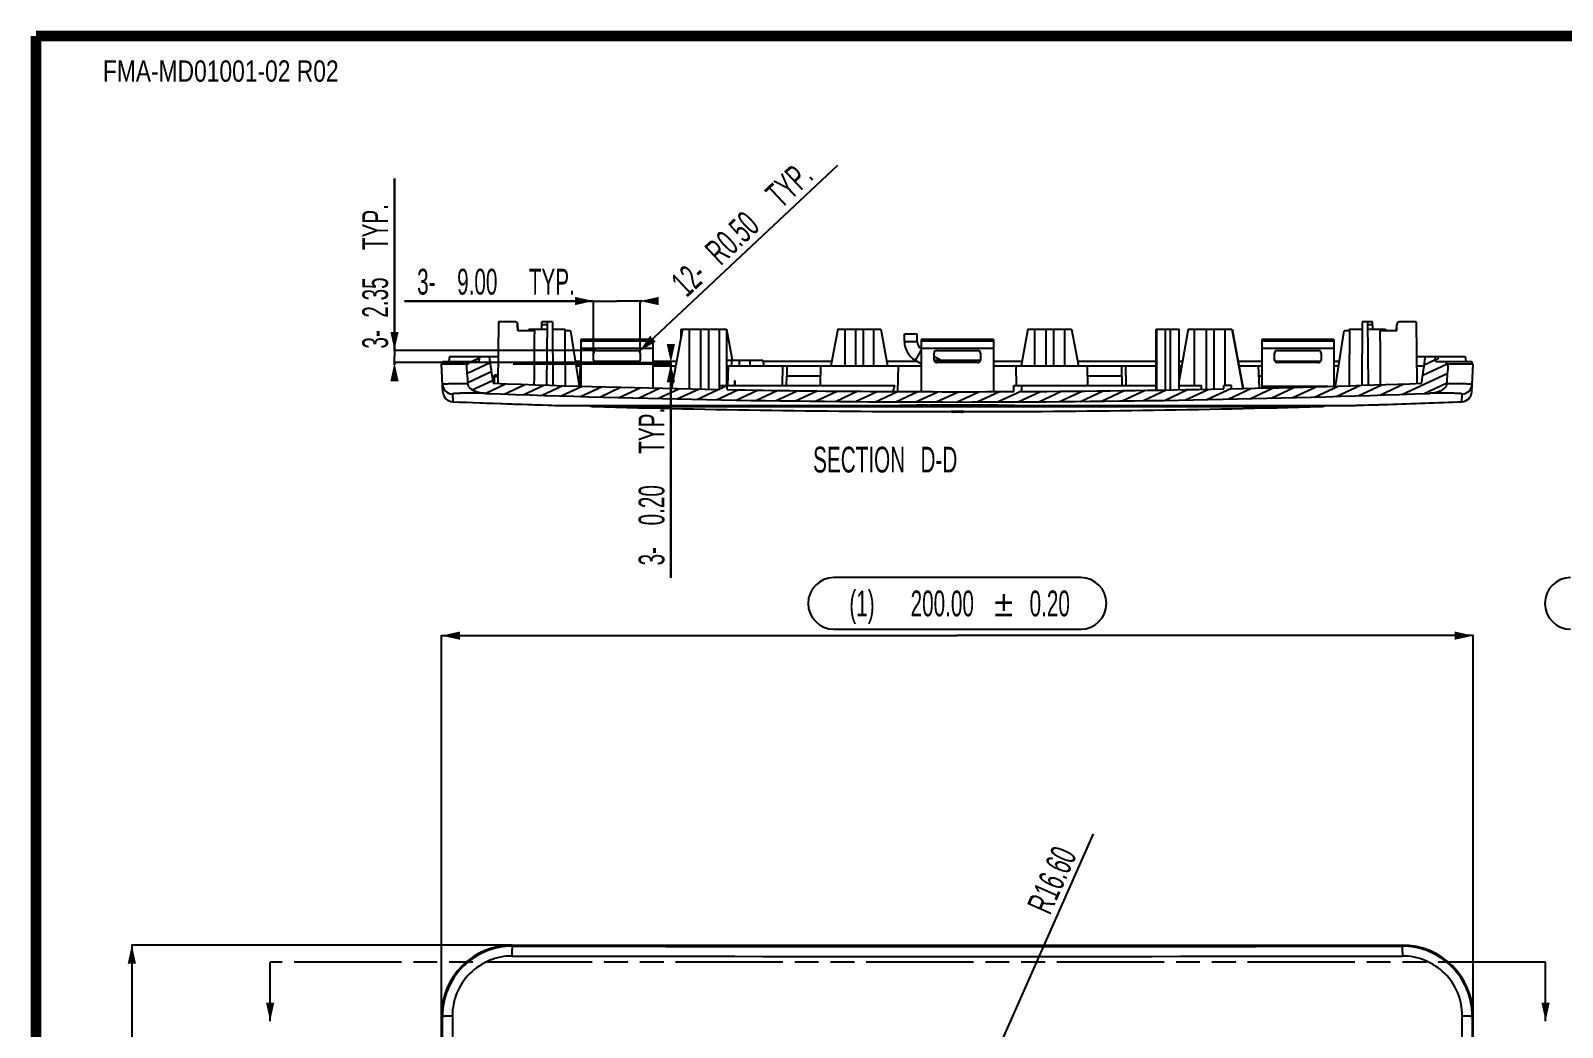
# Model space of a CAD drawing. Header units: millimetres. Extents: x -1 to 407, y -1 to 283.
# Drawn here: x -0.5 to 147.9, y 185.9 to 282.5 of the extents above; entities that cross this region are included whole.
import ezdxf
from ezdxf.enums import TextEntityAlignment as Align

# ---------------------------------------------------------------- set-up
doc = ezdxf.new("R2010")
doc.units = ezdxf.units.MM
doc.header["$LTSCALE"] = 23.1
doc.linetypes.add('PHANTOM', pattern=[0.8, 0.45, -0.05, 0.1, -0.05, 0.1, -0.05])
doc.layers.get('0').update_dxf_attribs({"linetype": 'CONTINUOUS'})
doc.layers.add('_754668', color=7, linetype='CONTINUOUS')
doc.layers.add('DEFAULT_3', color=7, linetype='PHANTOM')
doc.styles.get("Standard").update_dxf_attribs({"font": 'txt', "width": 0.6})
doc.styles.add('TEXTSTYLE_13', font='gdt', dxfattribs={"width": 0.6})
doc.styles.add('TEXTSTYLE_2', font='txt', dxfattribs={"width": 0.8})
doc.dimstyles.new('DIMSTYLE_1', dxfattribs={"dimtxt": 2.5, "dimasz": 1.8, "dimexe": 0.05, "dimexo": 0.0625, "dimtad": 1, "dimlfac": 2, "dimzin": 0, "dimdsep": 46, "dimtxsty": 'Standard', "dimblk": '_FILLED', "dimblk1": '_FILLED', "dimblk2": '_FILLED', "dimcen": 0.09, "dimadec": 0, "dimazin": 0, "dimtol": 1, "dimtp": 0.2, "dimtm": 0.2, "dimtfac": 1, "dimtofl": 0, "dimtmove": 0, "dimatfit": 3, "dimldrblk": '_FILLED', "dimfxl": 1, "dimtolj": 1, "dimtzin": 0, "dimarcsym": 0})
doc.dimstyles.new('DIMSTYLE_3', dxfattribs={"dimtxt": 2.5, "dimasz": 1.8, "dimexe": 0.05, "dimexo": 0.0625, "dimtad": 1, "dimlfac": 2, "dimzin": 0, "dimdsep": 46, "dimtxsty": 'Standard', "dimblk": '_FILLED', "dimblk1": '_FILLED', "dimblk2": '_FILLED', "dimcen": 0.09, "dimadec": 0, "dimazin": 0, "dimtp": 0.01, "dimtm": 0.01, "dimtfac": 1, "dimtofl": 0, "dimtmove": 0, "dimatfit": 3, "dimldrblk": '_FILLED', "dimfxl": 1, "dimtolj": 1, "dimtzin": 0, "dimarcsym": 0})
doc.dimstyles.new('DIMSTYLE_4', dxfattribs={"dimtxt": 2.5, "dimasz": 1.8, "dimexe": 0.05, "dimexo": 0.0625, "dimtad": 1, "dimlfac": 2, "dimzin": 0, "dimdsep": 46, "dimtxsty": 'Standard', "dimblk": '_FILLED', "dimblk1": '_FILLED', "dimblk2": '_FILLED', "dimcen": 0.09, "dimadec": 0, "dimazin": 0, "dimtp": 0.01, "dimtm": 0.01, "dimtfac": 1, "dimtofl": 0, "dimtmove": 0, "dimatfit": 3, "dimldrblk": '_FILLED', "dimfxl": 1, "dimtolj": 1, "dimtzin": 0, "dimarcsym": 0})
doc.dimstyles.get("Standard").update_dxf_attribs({"dimtxt": 2.5, "dimasz": 1.8, "dimexe": 0.05, "dimexo": 0.0625, "dimtad": 1, "dimzin": 0, "dimdsep": 46, "dimtxsty": 'Standard', "dimblk": '_FILLED', "dimblk1": '_FILLED', "dimblk2": '_FILLED', "dimcen": 0.09, "dimadec": 0, "dimazin": 0, "dimtol": 1, "dimtp": 0.01, "dimtm": 0.01, "dimtfac": 1, "dimtofl": 0, "dimtmove": 0, "dimatfit": 3, "dimldrblk": '_FILLED', "dimfxl": 1, "dimtolj": 1, "dimtzin": 0, "dimarcsym": 0})

# ---------------------------------------------------------------- blocks, each defined once
blk = doc.blocks.new('_FILLED')
at = {"color": 0, "linetype": 'ByBlock'}
blk.add_solid([(0, 0), (-1, 0.2222222222), (-1, -0.2222222222)], dxfattribs=at)
blk = doc.blocks.new('*D1')
at = {"color": 2, "linetype": 'Continuous'}
for p, q in [((39.2936163011, 187.0104585461), (39.2936163011, 223.8979585461)), ((39.2936163011, 223.8479585461), (89.2936163011, 223.8479585461)), ((139.2936163011, 223.8479585461), (89.2936163011, 223.8479585461)), ((139.2936163011, 187.0104585461), (139.2936163011, 223.8979585461))]:
    blk.add_line(p, q, dxfattribs=at)
at = {"color": 2, "linetype": 'Continuous', "xscale": 1.8, "yscale": 1.8, "zscale": 1.8, "rotation": 180}
blk.add_blockref('_FILLED', (39.2936163011, 223.8479585461), dxfattribs=at)
at = {"color": 2, "linetype": 'Continuous', "xscale": 1.8, "yscale": 1.8, "zscale": 1.8}
blk.add_blockref('_FILLED', (139.2936163011, 223.8479585461), dxfattribs=at)
at = {"color": 2, "linetype": 'Continuous', "width": 0.6}
for s, p in [('(1) ', (80.3352829678, 225.7229585461)), ('200.00', (87.83528296780001, 225.7229585461)), ('0.20', (98.2519496344, 225.7229585461))]:
    blk.add_text(s, height=2.5, dxfattribs=at).set_placement(p, align=Align.CENTER)
at = {"color": 2, "linetype": 'Continuous', "style": 'TEXTSTYLE_13'}
blk.add_text('`', height=2.5, dxfattribs=at).set_placement((93.7936163011, 225.7229585461), align=Align.CENTER)
blk = doc.blocks.new('*D2')
at = {"color": 2, "linetype": 'Continuous'}
for p, q in [((46.13111630109999, 193.8479585461), (9.2436163011, 193.8479585461)), ((9.2936163011, 193.8479585461), (9.2936163011, 143.8479585461)), ((9.2936163011, 93.8479585461), (9.2936163011, 143.8479585461)), ((46.13111630109999, 93.8479585461), (9.2436163011, 93.8479585461))]:
    blk.add_line(p, q, dxfattribs=at)
at = {"color": 2, "linetype": 'Continuous', "xscale": 1.8, "yscale": 1.8, "zscale": 1.8}
for p, rotation in [((9.2936163011, 193.8479585461), 90), ((9.2936163011, 93.8479585461), 270)]:
    blk.add_blockref('_FILLED', p, dxfattribs=dict(at, rotation=rotation))
at = {"color": 2, "linetype": 'Continuous', "width": 0.6}
for s, p in [('0.20', (7.4186163011, 152.8062918794)), ('200.00', (7.4186163011, 142.3896252127)), ('(3) ', (7.4186163011, 134.8896252127))]:
    blk.add_text(s, height=2.5, rotation=90, dxfattribs=at).set_placement(p, align=Align.CENTER)
at = {"color": 2, "linetype": 'Continuous', "style": 'TEXTSTYLE_13'}
blk.add_text('`', height=2.5, rotation=90, dxfattribs=at).set_placement((7.4186163011, 148.3479585461), align=Align.CENTER)
blk = doc.blocks.new('*D10')
at = {"color": 2, "linetype": 'Continuous'}
blk.add_line((92.6505401566, 182.3888123998), (102.4922756635, 204.6434655037), dxfattribs=at)
at = {"color": 2, "linetype": 'Continuous', "xscale": 1.8, "yscale": 1.8, "zscale": 1.8, "rotation": 246.1434182144}
blk.add_blockref('_FILLED', (92.6505401566, 182.3888123998), dxfattribs=at)
at = {"color": 2, "linetype": 'Continuous', "width": 0.6}
for s, p in [('16.60', (98.8873102931, 198.037040625)), ('R', (98.2806373071, 196.6651995671))]:
    blk.add_text(s, height=2.5, rotation=66.1434182144, dxfattribs=at).set_placement(p)
blk = doc.blocks.new('*D97')
at = {"color": 2, "linetype": 'Continuous'}
for p, q in [((54.04361630109999, 256.2938560287), (35.7237672994, 256.2938560287)), ((35.7237672994, 256.2938560287), (56.29361630109999, 256.2938560287)), ((54.04361630109999, 251.3050337729), (54.04361630109999, 256.3438560287)), ((58.7436163011, 256.2938560287), (56.29361630109999, 256.2938560287)), ((58.54361630109999, 251.3050337729), (58.54361630109999, 256.3438560287)), ((58.54361630109999, 256.2938560287), (58.7436163011, 256.2938560287))]:
    blk.add_line(p, q, dxfattribs=at)
at = {"color": 2, "linetype": 'Continuous', "xscale": 1.8, "yscale": 1.8, "zscale": 1.8}
blk.add_blockref('_FILLED', (54.04361630109999, 256.2938560287), dxfattribs=at)
at = {"color": 2, "linetype": 'Continuous', "xscale": 1.8, "yscale": 1.8, "zscale": 1.8, "rotation": 180}
blk.add_blockref('_FILLED', (58.54361630109999, 256.2938560287), dxfattribs=at)
at = {"color": 2, "linetype": 'Continuous', "width": 0.6}
for s, p in [('3-', (38.7237672994, 256.9188560287)), ('9.00', (44.7237672994, 256.9188560287)), (' TYP.', (52.2237672994, 256.9188560287))]:
    blk.add_text(s, height=2.5, dxfattribs=at).set_placement(p, align=Align.RIGHT)
blk = doc.blocks.new('*D98')
at = {"color": 2, "linetype": 'Continuous'}
for p, q in [((34.7466027748, 251.4925337729), (34.7466027748, 268.1822189469)), ((34.7466027748, 268.1822189469), (34.7466027748, 250.9050337729)), ((54.23111630109999, 251.4925337729), (34.6966027748, 251.4925337729)), ((34.7466027748, 250.1175337729), (34.7466027748, 250.9050337729)), ((54.23111630109999, 250.3175337729), (34.6966027748, 250.3175337729)), ((34.7466027748, 250.3175337729), (34.7466027748, 250.1175337729))]:
    blk.add_line(p, q, dxfattribs=at)
at = {"color": 2, "linetype": 'Continuous', "xscale": 1.8, "yscale": 1.8, "zscale": 1.8}
for p, rotation in [((34.7466027748, 251.4925337729), 270), ((34.7466027748, 250.3175337729), 90)]:
    blk.add_blockref('_FILLED', p, dxfattribs=dict(at, rotation=rotation))
at = {"color": 2, "linetype": 'Continuous', "width": 0.6}
for s, p in [(' TYP.', (34.1216027748, 260.6822189469)), ('2.35', (34.1216027748, 254.6822189469)), ('3-', (34.1216027748, 251.6822189469))]:
    blk.add_text(s, height=2.5, rotation=90, dxfattribs=at).set_placement(p)
blk = doc.blocks.new('*D99')
at = {"color": 2, "linetype": 'Continuous'}
blk.add_line((58.4759417081, 251.4135818537), (77.715995776, 269.4635858356), dxfattribs=at)
at = {"color": 2, "linetype": 'Continuous', "xscale": 1.8, "yscale": 1.8, "zscale": 1.8, "rotation": 223.1721210111}
blk.add_blockref('_FILLED', (58.4759417081, 251.4135818537), dxfattribs=at)
at = {"color": 2, "linetype": 'Continuous', "width": 0.6}
for s, p in [(' TYP.', (71.8186133629, 264.7879569289)), ('0.50', (67.442803594, 260.6828029894)), ('R', (66.3488511518, 259.6565145046)), ('12-', (63.06699382520001, 256.57764905))]:
    blk.add_text(s, height=2.5, rotation=43.1721210111, dxfattribs=at).set_placement(p)
blk = doc.blocks.new('*D100')
at = {"color": 2, "linetype": 'Continuous'}
for p, q in [((46.25611630109999, 250.2175337729), (61.5821338433, 250.2175337729)), ((58.35611630109999, 250.3175337729), (61.5821338433, 250.3175337729)), ((61.5321338433, 250.3175337729), (61.5321338433, 250.5175337729)), ((61.5321338433, 250.5175337729), (61.5321338433, 250.2675337729)), ((61.5321338433, 229.442742261), (61.5321338433, 250.2675337729)), ((61.5321338433, 250.2175337729), (61.5321338433, 229.442742261))]:
    blk.add_line(p, q, dxfattribs=at)
at = {"color": 2, "linetype": 'Continuous', "xscale": 1.8, "yscale": 1.8, "zscale": 1.8}
for p, rotation in [((61.5321338433, 250.3175337729), 270), ((61.5321338433, 250.2175337729), 90)]:
    blk.add_blockref('_FILLED', p, dxfattribs=dict(at, rotation=rotation))
at = {"color": 2, "linetype": 'Continuous', "width": 0.6}
for s, p in [(' TYP.', (60.9071338433, 245.942742261)), ('0.20', (60.9071338433, 238.442742261)), ('3-', (60.9071338433, 232.442742261))]:
    blk.add_text(s, height=2.5, rotation=90, dxfattribs=at).set_placement(p, align=Align.RIGHT)

msp = doc.modelspace()

# ---------------------------------------------------------------- hatches: boundary and pattern name
at = {"linetype": 'Continuous'}
h = msp.add_hatch(dxfattribs=at)
h.set_pattern_fill('DEFAULT__6', color=2, scale=0.8364685134000001, angle=205, style=0, pattern_type=0)
h.set_pattern_definition([(205, (0, 0), (0.3535068691, -0.7580979273), [])])
edge = h.paths.add_edge_path()
edge.add_spline(control_points=[(44.297382754, 248.3143317058), (51.6109448462, 248.0504857222), (58.9265446738, 247.8509754689), (66.24361630109999, 247.7158163802)], knot_values=[0, 0, 0, 0, 1, 1, 1, 1], weights=[1, 0.9999742133, 0.9999742133, 1], degree=3, periodic=0)
edge.add_line((66.24361630109999, 247.7158163802), (66.24361630109999, 248.1175337729))
edge.add_line((66.99361630109999, 248.1175337729), (66.24361630109999, 248.1175337729))
edge.add_line((66.99361630109999, 247.7021880324), (66.99361630109999, 248.1175337729))
edge.add_spline(control_points=[(66.99361630109999, 247.7021880324), (76.251064058, 247.5367526466), (85.50977954380001, 247.4743395814), (94.76861630110001, 247.5149565651)], knot_values=[0, 0, 0, 0, 1, 1, 1, 1], weights=[1, 0.9999587251000001, 0.9999587251000001, 1], degree=3, periodic=0)
edge.add_line((94.76861630110001, 247.5149565651), (94.76861630110001, 248.1175337729))
edge.add_line((95.51861630110001, 248.1175337729), (94.76861630110001, 248.1175337729))
edge.add_line((95.51861630110001, 248.1175337729), (95.51861630110001, 247.518472047))
edge.add_spline(control_points=[(95.51861630110001, 247.518472047), (102.0525413222, 247.5510618581), (108.5860089564, 247.6349603043), (115.1186163011, 247.7701622117)], knot_values=[0, 0, 0, 0, 1, 1, 1, 1], weights=[1, 0.9999794442000001, 0.9999794442000001, 1], degree=3, periodic=0)
edge.add_line((115.1186163011, 247.7701622117), (115.1186163011, 248.1175337729))
edge.add_line((115.8686163011, 248.1175337729), (115.1186163011, 248.1175337729))
edge.add_line((115.8686163011, 247.7859100602), (115.8686163011, 248.1175337729))
edge.add_spline(control_points=[(115.8686163011, 247.7859100602), (122.0102721595, 247.9167138013), (128.1507949127, 248.0928575503), (134.2898498482, 248.3143317058)], knot_values=[0, 0, 0, 0, 1, 1, 1, 1], weights=[1, 0.9999818304000001, 0.9999818304000001, 1], degree=3, periodic=0)
edge.add_spline(control_points=[(134.2898498482, 248.3143317058), (134.3333927657, 248.5975315942), (134.4184656379, 249.1680140151), (134.5411431964, 250.0359630343), (134.6201466007, 250.6223733367), (134.6590638684, 250.9175337729)], knot_values=[0, 0, 0, 0, 0.3333333333, 0.6666666667, 1, 1, 1, 1], degree=3, periodic=0)
edge.add_line((135.5935219355, 250.9175337729), (134.6590638684, 250.9175337729))
edge.add_arc((-30.8127584242, 223.0243825866), 168.7278221824, 9.3433901281, 9.5155033804)
edge.add_line((136.6608870917, 250.4175337729), (135.6765608635, 250.4175337729))
edge.add_line((136.6608870917, 250.4175337729), (136.6608870917, 250.2175337729))
edge.add_line((136.8944051209, 250.2175337729), (136.6608870917, 250.2175337729))
edge.add_spline(control_points=[(136.7387838369, 248.2991253757), (136.756168106, 248.5111043329), (136.7907583066, 248.9358568376), (136.8427045077, 249.5753238921), (136.8771848279, 250.0032031025), (136.8944051209, 250.2175337729)], knot_values=[0, 0, 0, 0, 0.3333333333, 0.6666666667, 1, 1, 1, 1], degree=3, periodic=0)
edge.add_spline(control_points=[(136.738897921, 248.2991160198), (136.7329144449, 248.2261448898), (136.6973104449, 248.0829949423), (136.5611003238, 247.8686359446), (136.3474589168, 247.6809851173), (136.070888817, 247.5327736101), (135.7450831062, 247.4259842432), (135.3871254595, 247.3622419315), (135.1422494761, 247.3439440627), (135.0170469413, 247.3393577734)], knot_values=[0, 0, 0, 0, 0.1428571429, 0.2857142857, 0.4285714286, 0.5714285714, 0.7142857143000001, 0.8571428570999999, 1, 1, 1, 1], degree=3, periodic=0)
edge.add_spline(control_points=[(43.5696873995, 247.3393761728), (74.0453271676, 246.2230209796), (104.5414067221, 246.2230148929), (135.0170469359, 247.3393579208)], knot_values=[0, 0, 0, 0, 1, 1, 1, 1], weights=[1, 0.9995531760999999, 0.9995531760999999, 1], degree=3, periodic=0)
edge.add_spline(control_points=[(43.5696873564, 247.3393749964), (43.442981784, 247.3440161636), (43.19535812310001, 247.362591017), (42.8333700993, 247.4278895513), (42.5057294361, 247.5372016653), (42.2308713006, 247.6874999079), (42.0216612087, 247.8746968817), (41.8894921535, 248.0857758323), (41.8544309442, 248.2271190251), (41.8485264204, 248.2991065016)], knot_values=[0, 0, 0, 0, 0.1428571429, 0.2857142857, 0.4285714286, 0.5714285714, 0.7142857143000001, 0.8571428570999999, 1, 1, 1, 1], degree=3, periodic=0)
edge.add_spline(control_points=[(41.6928274814, 250.2175337729), (41.7100477646, 250.0032032229), (41.7445387618, 249.5753231794), (41.7964382091, 248.9358438888), (41.8311451361, 248.5110914344), (41.8485301932, 248.299106811)], knot_values=[0, 0, 0, 0, 0.3333333333, 0.6666666667, 1, 1, 1, 1], degree=3, periodic=0)
edge.add_line((41.9263455105, 250.2175337729), (41.6928274814, 250.2175337729))
edge.add_line((41.9263455105, 250.4175337729), (41.9263455105, 250.2175337729))
edge.add_line((42.9106717387, 250.4175337729), (41.9263455105, 250.4175337729))
edge.add_arc((210.7996076882, 222.7919387753), 170.1466084326, 170.4852143202, 170.6558923869)
edge.add_line((43.9281687338, 250.9175337729), (42.9937106667, 250.9175337729))
edge.add_spline(control_points=[(43.9281687338, 250.9175337729), (43.9670831247, 250.6223951559), (44.0460824431, 250.0360139315), (44.16875930779999, 249.1680664676), (44.2538363829, 248.5975540559), (44.297382754, 248.3143317058)], knot_values=[0, 0, 0, 0, 0.3333333333, 0.6666666667, 1, 1, 1, 1], degree=3, periodic=0)

# ---------------------------------------------------------------- linework, layer by layer
at = {"color": 7, "linetype": 'Continuous'}
for p, q in [((84.1686163011, 252.3675337729), (84.1686163011, 253.1175337729)), ((84.1686163011, 253.1175337729), (85.4186163011, 253.1175337729)), ((84.1686163011, 252.3675337729), (85.4186163011, 252.3675337729)), ((85.4186163011, 252.3675337729), (85.4186163011, 253.1175337729)), ((85.2311163011, 250.5272297899), (85.7936163011, 251.5015083691)), ((87.66130775469999, 250.5675337729), (87.0436163011, 250.9241580999)), ((85.7936163011, 250.2024702634), (85.2311163011, 250.5272297899)), ((89.747647374, 245.5175337729), (88.8395852282, 245.5175337729))]:
    msp.add_line(p, q, dxfattribs=at)
at = {"color": 2, "linetype": 'Continuous'}
for p, q in [((101.2519496344, 229.4729585461), (77.3352829678, 229.4729585461)), ((77.3352829678, 224.4729585461), (101.2519496344, 224.4729585461))]:
    msp.add_line(p, q, dxfattribs=at)
at = {"color": 7, "linetype": 'Continuous', "const_width": 1.0331250143}
for points in [[(0, 281.997188), (0, 0)], [(405.995356, 281.997188), (0, 281.997188)]]:
    msp.add_lwpolyline(points, dxfattribs=at)
at = {"color": 7, "linetype": 'Continuous'}
for centre, radius, start, end in [((86.2936163011, 252.3675337729), 2.125, 180, 240), ((86.2936163011, 252.3675337729), 0.875, 180, 234.9320653689), ((88.8395852282, 245.6675337729), 0.15, 217.2021200676, 270), ((89.747647374, 245.6675337729), 0.15, 270, 322.7978931245)]:
    msp.add_arc(centre, radius, start, end, dxfattribs=at)
at = {"color": 2, "linetype": 'Continuous'}
for centre, start, end in [((77.3352829678, 226.9729585461), 90, 270), ((101.2519496344, 226.9729585461), 270, 90), ((148.7357204252, 226.9729585461), 90, 270)]:
    msp.add_arc(centre, 2.5, start, end, dxfattribs=at)
at = {"layer": '_754668', "color": 7, "linetype": 'Continuous'}
for p, q in [((44.8187417244, 254.2675337729), (44.7666592054, 248.2994682245)), ((46.4324145476, 254.2675337729), (44.8187417244, 254.2675337729)), ((46.6929256685, 253.4175337729), (46.6823764714, 254.0218968745)), ((46.7179256685, 253.4175337729), (46.7073764714, 254.0218968745)), ((49.0333235496, 253.5675337729), (49.039432357, 254.2675337729)), ((49.0372887163, 254.0218968745), (49.5499438859, 254.0218968745)), ((50.0478002452, 254.2675337729), (49.039432357, 254.2675337729)), ((49.539432357, 254.2675337729), (49.4860453632, 248.1499902194)), ((50.0478002452, 254.2675337729), (50.1014704821, 248.1175337729)), ((128.539432357, 254.2675337729), (128.4857621201, 248.1175337729)), ((129.5478002452, 254.2675337729), (128.539432357, 254.2675337729)), ((129.0372887163, 254.0218968745), (129.5499438859, 254.0218968745)), ((129.0478002452, 254.2675337729), (129.1012192444, 248.1463227683)), ((129.5539090527, 253.5675337729), (129.5478002452, 254.2675337729)), ((131.8693069337, 253.4175337729), (131.8798561309, 254.0218968745)), ((131.8943069337, 253.4175337729), (131.9048561309, 254.0218968745)), ((133.7684908778, 254.2675337729), (132.1548180546, 254.2675337729)), ((133.7684908778, 254.2675337729), (133.8205762914, 248.2991365305)), ((48.304823349, 253.4175337729), (46.6929256685, 253.4175337729)), ((47.7833235496, 253.5675337729), (47.78201451939999, 253.4175337729)), ((47.7833235496, 253.5675337729), (49.5333235496, 253.5675337729)), ((48.2833235496, 253.5675337729), (48.28201451939999, 253.4175337729)), ((50.05390905270001, 253.5675337729), (51.30390905270001, 253.5675337729)), ((51.8143069337, 253.4175337729), (51.28240925319999, 253.4175337729)), ((51.30390905270001, 253.5675337729), (51.3052180828, 253.4175337729)), ((51.8143069337, 253.4175337729), (52.6400671612, 248.0500922939)), ((52.79361630109999, 252.5675337729), (52.79361630109999, 248.0452289031)), ((59.79361630109999, 252.5675337729), (52.79361630109999, 252.5675337729)), ((59.79361630109999, 252.4112091252), (52.79361630109999, 252.4112091252)), ((59.79361630109999, 252.5675337729), (59.79361630109999, 247.8633349797)), ((62.66861630109999, 253.5675337729), (61.6037326282, 247.8219356269)), ((62.5191163011, 252.7609039553), (62.5191163011, 253.5675337729)), ((62.5191294112, 253.5675337729), (66.9186163011, 253.5675337729)), ((62.54724575270001, 253.5675337729), (62.54724575270001, 252.9126768944)), ((63.3412475463, 247.7821967482), (63.3412475463, 253.5675337729)), ((64.4186163011, 253.5675337729), (64.4186163011, 247.7575561389)), ((65.1686163011, 253.5675337729), (65.1686163011, 247.7404028134)), ((66.24598505590001, 248.1175337729), (66.24598505590001, 253.5675337729)), ((66.9186163011, 253.5675337729), (66.9186163011, 248.1175337729)), ((66.9186163011, 253.5675337729), (67.4719428741, 250.5820507451)), ((77.70512544479999, 253.5675337729), (77.04717183529999, 250.0175337729)), ((77.70512544479999, 253.5675337729), (81.8781071574, 253.5675337729)), ((78.37775669, 253.5675337729), (78.37775669, 250.0175337729)), ((79.41661630109999, 253.5675337729), (79.41661630109999, 250.0175337729)), ((80.16661630109999, 253.5675337729), (80.16661630109999, 250.0175337729)), ((81.2054759122, 250.0175337729), (81.2054759122, 253.5675337729)), ((81.8781071574, 253.5675337729), (82.5360607669, 250.0175337729)), ((85.7936163011, 252.5675337729), (85.7936163011, 247.5255235114)), ((92.7936163011, 252.5675337729), (85.7936163011, 252.5675337729)), ((92.7936163011, 252.4112091252), (85.7936163011, 252.4112091252)), ((92.7936163011, 252.5675337729), (92.7936163011, 247.517281882)), ((96.1266163011, 253.5675337729), (95.4686626916, 250.0175337729)), ((96.1266163011, 253.5675337729), (100.3766163011, 253.5675337729)), ((96.7791340431, 253.5675337729), (96.7791340431, 250.0175337729)), ((97.8766163011, 253.5675337729), (97.8766163011, 250.0175337729)), ((98.6266163011, 253.5675337729), (98.6266163011, 250.0175337729)), ((99.7240985591, 250.0175337729), (99.7240985591, 253.5675337729)), ((100.3766163011, 253.5675337729), (101.0345699106, 250.0175337729)), ((108.5566163011, 248.1175337729), (108.5566163011, 253.5675337729)), ((108.5566294112, 253.5675337729), (110.806603191, 253.5675337729)), ((108.5847457527, 253.5675337729), (108.5847457527, 247.6605971083)), ((109.4316163011, 253.5675337729), (109.4316163011, 247.6747981027)), ((109.9316163011, 253.5675337729), (109.9316163011, 247.6831824977)), ((110.7784868495, 253.5675337729), (110.7784868495, 247.6973834922)), ((110.8066163011, 248.1175337729), (110.8066163011, 253.5675337729)), ((111.6685119282, 253.5675337729), (110.8066163011, 248.6187105561)), ((111.6685119282, 253.5675337729), (115.899971845, 253.5675337729)), ((112.2936163011, 248.1175337729), (112.2936163011, 253.5675337729)), ((113.4186163011, 253.5675337729), (113.4186163011, 247.7416552686)), ((114.1686163011, 253.5675337729), (114.1686163011, 247.7542318612)), ((115.2459850559, 248.1175337729), (115.2459850559, 253.5675337729)), ((115.899971845, 253.5675337729), (116.9667754649, 247.8133542398)), ((115.9186163011, 253.5675337729), (116.9853339349, 247.813818036)), ((125.7936163011, 252.5675337729), (118.7936163011, 252.5675337729)), ((118.7936163011, 252.5675337729), (118.7936163011, 247.8590089588)), ((125.7936163011, 252.4112091252), (118.7936163011, 252.4112091252)), ((125.7936163011, 252.5675337729), (125.7936163011, 248.0240475569)), ((125.946253445, 248.0441643199), (126.7729256685, 253.4175337729)), ((127.304823349, 253.4175337729), (126.7729256685, 253.4175337729)), ((127.2833235496, 253.5675337729), (127.2820145194, 253.4175337729)), ((127.2833235496, 253.5675337729), (128.5333235496, 253.5675337729)), ((129.0539090527, 253.5675337729), (130.8039090527, 253.5675337729)), ((131.8943069337, 253.4175337729), (130.2824092532, 253.4175337729)), ((130.3039090527, 253.5675337729), (130.3052180828, 253.4175337729)), ((130.8039090527, 253.5675337729), (130.8052180828, 253.4175337729)), ((40.0623606329, 250.9175337729), (40.0186163011, 250.4175337729)), ((40.0623606329, 250.9175337729), (44.78950671729999, 250.9175337729)), ((59.79361630109999, 251.6811646067), (52.79361630109999, 251.6811646067)), ((54.04361630109999, 250.5675337729), (54.04361630109999, 251.2425337729)), ((54.29361630109999, 251.4925337729), (58.29361630109999, 251.4925337729)), ((58.54361630109999, 251.2425337729), (58.54361630109999, 250.5675337729)), ((92.7936163011, 251.6811646067), (85.7936163011, 251.6811646067)), ((87.0436163011, 250.5675337729), (87.0436163011, 251.2425337729)), ((87.2936163011, 251.4925337729), (91.2936163011, 251.4925337729)), ((91.5436163011, 251.2425337729), (91.5436163011, 250.5675337729)), ((125.7936163011, 251.6811646067), (118.7936163011, 251.6811646067)), ((120.0436163011, 250.5675337729), (120.0436163011, 251.2425337729)), ((120.2936163011, 251.4925337729), (124.2936163011, 251.4925337729)), ((124.5436163011, 251.2425337729), (124.5436163011, 250.5675337729)), ((133.7977258849, 250.9175337729), (138.5248719693, 250.9175337729)), ((138.5248719693, 250.9175337729), (138.5686163011, 250.4175337729)), ((39.4375482894, 247.4711478307), (39.2936163011, 250.2175337729)), ((39.2936163011, 250.2175337729), (41.9263455105, 250.2175337729)), ((39.4436163011, 250.4175337729), (39.4436163011, 250.2175337729)), ((39.4436163011, 250.4175337729), (42.9106717387, 250.4175337729)), ((41.9263455105, 250.4175337729), (41.9263455105, 250.2175337729)), ((52.79361630109999, 250.4175337729), (52.2758453952, 250.4175337729)), ((52.3373838568, 250.0175337729), (52.79361630109999, 250.0175337729)), ((52.75030237560001, 250.0175337729), (52.6527907056, 248.0496892987)), ((58.4882846122, 250.4175337729), (54.09894799, 250.4175337729)), ((58.29361630109999, 250.3175337729), (54.29361630109999, 250.3175337729)), ((62.0847983096, 250.4175337729), (59.79361630109999, 250.4175337729)), ((59.79361630109999, 250.0175337729), (62.0106626916, 250.0175337729)), ((66.9186163011, 250.5675337729), (70.4496334359, 250.5675337729)), ((66.9186163011, 250.0175337729), (85.7936163011, 250.0175337729)), ((67.0682997048, 248.1152887997), (67.12548093630001, 250.0175337729)), ((67.3936163011, 250.5675337729), (67.3936163011, 250.0175337729)), ((68.1436163011, 250.5675337729), (68.1436163011, 250.0175337729)), ((69.2209850559, 250.0175337729), (69.2209850559, 250.5675337729)), ((70.4496334359, 250.5675337729), (70.55156991060001, 250.0175337729)), ((77.1213074533, 250.4175337729), (70.47743429260001, 250.4175337729)), ((72.3510253818, 250.0175337729), (72.307374671, 248.1175337729)), ((72.7670240672, 250.0175337729), (72.7670240672, 249.0175337729)), ((76.0408353199, 248.1175337729), (76.07489190060001, 250.0175337729)), ((85.4211153759, 250.4175337729), (82.46192514890001, 250.4175337729)), ((83.5285831677, 247.5281904305), (83.58189112720001, 250.0175337729)), ((87.0436163011, 250.5675337729), (91.5436163011, 250.5675337729)), ((91.2936163011, 250.3175337729), (87.2936163011, 250.3175337729)), ((87.8412475463, 250.3175337729), (87.8412475463, 250.5675337729)), ((88.9186163011, 250.5675337729), (88.9186163011, 250.3175337729)), ((89.6686163011, 250.5675337729), (89.6686163011, 250.3175337729)), ((90.74598505590001, 250.3175337729), (90.74598505590001, 250.5675337729)), ((95.54279830959999, 250.4175337729), (92.7936163011, 250.4175337729)), ((92.7936163011, 250.0175337729), (108.5566163011, 250.0175337729)), ((95.046052626, 248.1175337729), (95.005341475, 250.0175337729)), ((108.5566163011, 250.4175337729), (100.9604342926, 250.4175337729)), ((101.8764883668, 250.0175337729), (101.9089067443, 248.1175337729)), ((105.2263247687, 249.0175337729), (105.2263247687, 250.0175337729)), ((105.6694566451, 248.1175337729), (105.6273745244, 250.0175337729)), ((111.1199024697, 250.4175337729), (110.8066163011, 250.4175337729)), ((110.8066163011, 250.0175337729), (111.0502377765, 250.0175337729)), ((110.9058430133, 250.0175337729), (110.9266406114, 249.3078648744)), ((118.7936163011, 250.4175337729), (116.5026146597, 250.4175337729)), ((116.5767731815, 250.0175337729), (118.7936163011, 250.0175337729)), ((118.4623601253, 250.0175337729), (118.5479783126, 247.852870201)), ((124.4882846122, 250.4175337729), (120.09894799, 250.4175337729)), ((124.2936163011, 250.3175337729), (120.2936163011, 250.3175337729)), ((126.311387207, 250.4175337729), (125.7936163011, 250.4175337729)), ((125.7936163011, 250.0175337729), (126.2498487455, 250.0175337729)), ((133.8055800659, 250.0175337729), (134.537564855, 250.0175337729)), ((135.6765608635, 250.4175337729), (139.1436163011, 250.4175337729)), ((136.6608870917, 250.4175337729), (136.6608870917, 250.2175337729)), ((136.6608870917, 250.2175337729), (139.2936163011, 250.2175337729)), ((139.1436163011, 250.4175337729), (139.1436163011, 250.2175337729)), ((139.1501304535, 247.4796607013), (139.2936163011, 250.2175337729)), ((44.44361630109999, 248.3097000232), (44.44361630109999, 249.1175337729)), ((44.77379835529999, 249.1175337729), (44.44361630109999, 249.1175337729)), ((44.44361630109999, 248.9675337729), (44.7724893251, 248.9675337729)), ((66.24361630109999, 247.7158163802), (66.24361630109999, 248.1175337729)), ((66.24361630109999, 248.1175337729), (83.2251404088, 248.1175337729)), ((67.095421069, 249.0175337729), (66.9186163011, 249.0175337729)), ((66.99361630109999, 247.7021880324), (66.99361630109999, 248.1175337729)), ((67.7254868495, 248.6020844209), (67.67992769060001, 248.1175352384)), ((67.7254868495, 248.6020844209), (67.7254868495, 248.1175337729)), ((72.7463474147, 248.1175337729), (72.7670240672, 249.0175337729)), ((76.0569673844, 249.0175337729), (72.7670240672, 249.0175337729)), ((94.76861630110001, 248.1175337729), (108.5595644545, 248.1175337729)), ((94.76861630110001, 247.5149565651), (94.76861630110001, 248.1175337729)), ((95.51861630110001, 248.1175337729), (95.51861630110001, 247.518472047)), ((105.2263247687, 249.0175337729), (101.8935506708, 249.0175337729)), ((105.2263247687, 249.0175337729), (105.2462584049, 248.1175337729)), ((108.5595644545, 247.6601748484), (108.5595644545, 248.1175337729)), ((110.8036681477, 248.1175337729), (112.9501545361, 248.1175337729)), ((110.8036681477, 247.6978057521), (110.8036681477, 248.1175337729)), ((112.9501545361, 247.7337997317), (112.9501545361, 248.1175337729)), ((115.8686163011, 248.1175337729), (115.1186163011, 248.1175337729)), ((115.1186163011, 247.7701622117), (115.1186163011, 248.1175337729)), ((115.8686163011, 247.7859100602), (115.8686163011, 248.1175337729)), ((118.7936163011, 249.0175337729), (118.5019127784, 249.0175337729)), ((125.2062856671, 248.0202040094), (118.7936163011, 248.0202040094)), ((40.3579359368, 247.270784814), (40.3970605796, 246.5242491592)), ((40.3970605796, 246.5242491592), (50.953800722, 246.155648708)), ((95.5593036777, 247.5188672037), (95.51861630110001, 247.643907525)), ((138.1906276383, 246.5328801411), (138.2292968637, 247.2707909382)), ((50.953800722, 246.155648708), (83.7132189821, 246.1556487914)), ((53.9085085859, 246.1554134621), (83.71945319390001, 246.1554134621)), ((53.9089213211, 246.0684648012), (54.0075410425, 246.0684764896)), ((54.0075410425, 246.0684764896), (124.6783112811, 246.0684648012)), ((83.7131818109, 246.155648708), (83.7197477541, 246.1554134739)), ((83.7197477541, 246.1554134739), (83.72133292859999, 246.1554283143)), ((86.44289792100001, 246.1925478834), (86.6171640932, 246.1939520172)), ((91.9661104875, 246.1939828294), (92.1153368089, 246.1927882946)), ((94.86749507450001, 246.1554134701), (94.86590273870002, 246.1554283055)), ((94.8740507913, 246.155648708), (94.86749507450001, 246.1554134701)), ((94.8677810436, 246.1554134621), (126.7522941046, 246.1554134621)), ((94.87401510030001, 246.1556487835), (126.7676648408, 246.1556515546)), ((126.7672835715, 246.155648708), (126.7522077174, 246.1554134699)), ((127.4933046561, 246.1681090319), (127.7278213937, 246.1737936949)), ((128.3147363671, 246.1893165454), (128.6537638136, 246.1988734878)), ((128.6537638136, 246.1988734878), (129.1687235835, 246.2139960564)), ((129.1687235835, 246.2139960564), (129.5598092459, 246.2258868158)), ((129.5598092459, 246.2258868158), (130.1279695079, 246.2436964397)), ((46.19361630109999, 193.7431207949), (46.19361630109999, 193.8479585461)), ((46.19361630109999, 193.8479585461), (132.3936163011, 193.8479585461)), ((132.3936163011, 193.8479585461), (132.3936163011, 193.7431207949)), ((39.2936163011, 100.7479585461), (39.2936163011, 186.9479585461)), ((39.2936163011, 186.9479585461), (39.39845405219999, 186.9479585461)), ((139.18877855, 186.9479585461), (139.2936163011, 186.9479585461)), ((139.2936163011, 100.7479585461), (139.2936163011, 186.9479585461))]:
    msp.add_line(p, q, dxfattribs=at)
for points in [[(83.7208281865, 246.1554294868), (84.9338783822, 246.1756736718), (86.59959281569999, 246.1935463387), (88.38028959530001, 246.2027046902), (90.20140387389999, 246.2027169922), (91.9805214424, 246.1936021518), (93.6568272595, 246.1756253714), (94.8664186625, 246.1554295035)], [(126.7509915666, 246.1554206275), (127.0417935173, 246.1586650111), (127.6012938611, 246.1706614559), (128.3370313736, 246.1899252962), (129.2108618255, 246.215256289), (130.1953624976, 246.2458440213), (131.04566332, 246.2736542132)]]:
    msp.add_lwpolyline(points, dxfattribs=at)
for centre, radius, start, end in [((46.4324145476, 254.0175337729), 0.25, 1, 90), ((46.4574145476, 254.0175337729), 0.25, 1, 30.6671653591), ((132.1298180546, 254.0175337729), 0.25, 119.6661724997, 179), ((132.1548180546, 254.0175337729), 0.25, 90, 179), ((210.072565996, 222.9125402344), 169.4096324335, 170.4847952152, 170.6562157761), ((165.3962731116, 266.8176583433), 122.504344178, 187.4575921743, 188.6873288587), ((54.29361630109999, 251.2425337729), 0.25, 90, 180), ((58.29361630109999, 251.2425337729), 0.25, 0, 90), ((87.2936163011, 251.2425337729), 0.25, 90, 180), ((91.2936163011, 251.2425337729), 0.25, 0, 90), ((120.2936163011, 251.2425337729), 0.25, 90, 180), ((124.2936163011, 251.2425337729), 0.25, 0, 90), ((13.1909594905, 266.8176583433), 122.5043441781, 351.3126711413, 352.5424078257), ((-31.4853333912, 222.9125402348), 169.4096324309, 9.3437842239, 9.515204784799998), ((54.29361630109999, 250.5675337729), 0.25, 180, 270), ((58.29361630109999, 250.5675337729), 0.25, 270, 360), ((87.2936163011, 250.5675337729), 0.25, 180, 270), ((91.2936163011, 250.5675337729), 0.25, 270, 360), ((120.2936163011, 250.5675337729), 0.25, 180, 270), ((124.2936163011, 250.5675337729), 0.25, 270, 360), ((40.3966833048, 248.2697074349), 0.9996318895999999, 183.0161496743, 267.7785538149), ((89.2936163011, 1495.5675337729), 1248.0645861092, 267.9338784746, 268.9417672598), ((-99.2340669811, 245.7716775728), 166.9835435552, 0.8049426010999999, 0.971222252), ((147.7042977218, 226.5452072641), 67.9921098276, 161.5016763744, 162.0239648809), ((89.2936163011, 1495.5675337729), 1248.0645861092, 271.2200894401, 272.0661215254), ((138.1905492928, 248.2697074302), 0.9996318895999999, 272.2214464633, 356.9838506059), ((40.4361778241, 247.5234837869), 1, 183, 267.7581750068), ((89.2936163011, 1495.5675337729), 1250, 267.7581750068, 268.2423566429999), ((89.2936163011, 1495.5675337729), 1249.0653350005, 267.9021324741, 272.0978446546999), ((89.2936163011, 1495.5675337729), 1248.0645861092, 268.9762037222, 270.2513454852), ((89.2936163011, 1495.5675337729), 1248.0645861092, 270.2857766419, 271.1856510726), ((89.24993875530001, 1497.0146270663), 1251.4391137204, 271.9139278789, 272.2412675753), ((138.1515564917, 247.5320371946), 0.9999466256, 272.2390343607, 356.9975138625001), ((53.92266262899999, 246.5682761125), 0.5, 237.1497347178, 268.3778494359), ((89.2936163011, 1495.5675337729), 1250, 268.3823869388, 269.9691833768), ((87.39889123219999, 59.79058703779999), 186.4015032987, 90.9425939624, 91.13296975829999), ((88.0124042807, 23.2956881742), 222.9015567035, 90.77866041969997, 90.945952539), ((88.655333266, -24.1489771678), 270.3505780226, 90.4688897786, 90.77825934719998), ((89.2936556575, -104.1909165008), 350.3950908524, 89.56300224729999, 90.4376578492), ((88.8056669491, 229.9707903539), 15.6065204895, 90.34976928819998, 90.48954679200001), ((88.9426217312, 207.6557954535), 37.9219356504, 90.18815220569999, 90.3508697959), ((89.2936096343, 93.2529786979), 152.3252901565, 89.82109998260002, 90.17886230670001), ((89.61104362649999, 200.5188439058), 45.0589600775, 89.66202576030001, 89.7988559132), ((89.78158035850001, 229.9729817387), 15.6043290572, 89.51039386940002, 89.6502458813), ((89.2936163011, 1495.5675337729), 1250, 270.0308166232, 271.6176130612), ((89.8011284597, -36.135842221), 282.3381149776, 89.2278001242, 89.5303650161), ((90.4879442568, 17.4818974384), 228.7159914163, 89.0539574992, 89.21881830399998), ((91.0889891332, 54.3362214605), 191.8567675172, 88.8695709817, 89.0517082579), ((124.6645699732, 246.5682761125), 0.5, 271.6221505641, 302.8502652822), ((125.7905898442, 317.0719820643), 70.924314933, 271.0331562295, 271.3756600456), ((122.3381635875, 461.0586785048), 214.9524648172, 271.4367688776, 271.5932663654), ((46.19361630109999, 186.9479585461), 6.9, 90, 180), ((46.1831089261, 186.9584659211), 6.7846630087, 89.9112648793, 180.0887347394), ((132.3936163011, 186.9479585461), 6.9, 0, 90), ((132.4041236761, 186.9584659211), 6.7846630087, 359.9112648793, 90.08873473940001), ((46.1485963611, 186.992978486), 5.7906747608, 89.88940372420001, 180.1108983935), ((89.2936412785, 23967.936282783), 23775.1917713755, 269.896051736, 270.103948505), ((132.4386362858, 186.9929785308), 5.7906722111, 359.8908526143, 90.109112909)]:
    msp.add_arc(centre, radius, start, end, dxfattribs=at)
for points in [[(48.304823349, 253.4175337729), (48.2920523288, 251.6745574529), (48.2794485963, 249.9315799011), (48.26699125939999, 248.188601311)], [(51.3209323559, 248.0918738835), (51.30825029899999, 249.8670949895), (51.29541651810001, 251.64231502), (51.28240925319999, 253.4175337729)], [(127.304823349, 253.4175337729), (127.291803953, 251.6406593772), (127.278958321, 249.8637837019), (127.2662647633, 248.0869069487)], [(130.3202613972, 248.1857953629), (130.3077975568, 249.9297092704), (130.2951871266, 251.6736221381), (130.2824092532, 253.4175337729)], [(41.6928274814, 250.2175337729), (41.7442092086, 249.5780161938), (41.7960898067, 248.9385384506), (41.8485301932, 248.299106811)], [(136.7387838369, 248.2991253757), (136.791222571, 248.9385487596), (136.8430240634, 249.5780245301), (136.8944051209, 250.2175337729)]]:
    msp.add_open_spline(points, degree=3, dxfattribs=at)
for points, knots in [([(39.3984540226, 248.2171108793), (39.3980371615, 248.2250649607), (39.4333491868, 248.2381014303), (39.484866789, 248.2473983895), (39.5864694196, 248.2596426018), (39.7193533687, 248.2692695432), (39.8914347086, 248.2783006016), (40.1912319077, 248.2890230395), (40.4344519461, 248.2935241722), (40.6084476612, 248.2957975277)], [0, 0, 0, 0, 0.019614144, 0.0685494995, 0.1489907969, 0.2604220306, 0.4013907411, 0.5714916046999999, 1, 1, 1, 1]), ([(40.6084476612, 248.2957975277), (40.7000575525, 248.2969944643), (41.1134041471, 248.3010493), (41.5267838395, 248.3007176121), (41.8485264117, 248.299106802)], [0, 0, 0, 0, 0.2216391379, 1, 1, 1, 1]), ([(43.5696873564, 247.3393749964), (43.3919808294, 247.3458843053), (43.0369739706, 247.3773815981), (42.6033934539, 247.4928688718), (42.2849409045, 247.6545848777), (42.072811956, 247.8200947228), (41.9088666008, 248.0352546473), (41.8557831026, 248.2106336204), (41.8485264204, 248.2991065016)], [0, 0, 0, 0, 0.2500608879, 0.4998972082, 0.6250352739, 0.7501552201, 0.8751704579999999, 1, 1, 1, 1]), ([(136.738897921, 248.2991160198), (136.7316401624, 248.2106044526), (136.6786635484, 248.0351000962), (136.514527362, 247.8199231616), (136.3023365708, 247.6543412879), (135.9836542639, 247.4927988848), (135.5499264985, 247.3774256422), (135.1948100475, 247.3458694069), (135.0170469413, 247.3393577734)], [0, 0, 0, 0, 0.124839991, 0.249869419, 0.3749872508, 0.5001190418, 0.7499474012999999, 1, 1, 1, 1]), ([(136.7388979218, 248.2991155557), (136.8529238817, 248.2996851356), (137.2661833096, 248.3010458853), (137.6794639156, 248.2996830677), (137.9786743206, 248.295794572)], [0, 0, 0, 0, 0.2759196146, 1, 1, 1, 1]), ([(137.9786743206, 248.295794572), (138.1521749427, 248.2935397827), (138.3953728718, 248.2890723902), (138.6957816543, 248.278303545), (138.8688186179, 248.2692092997), (139.0018284976, 248.2595598764), (139.1027964253, 248.247325063), (139.1539338457, 248.2380488509), (139.1891961676, 248.2250787691), (139.1887786402, 248.2171120349)], [0, 0, 0, 0, 0.4272520419, 0.5985002924, 0.7410311237999999, 0.8520489501999999, 0.9316272441, 0.9803563409999999, 1, 1, 1, 1]), ([(43.5696875092, 247.3393749789), (43.3396812172, 247.3433745209), (42.8989651857, 247.3497627054), (42.2737510884, 247.3545272985), (41.7222364526, 247.3540554695), (41.2562972274, 247.3482918717), (40.8847766606, 247.3378921548), (40.6360468351, 247.3240475073), (40.4913059237, 247.3103309051), (40.419828677, 247.2984701717), (40.3805936719, 247.2903420842), (40.3575865042, 247.2770821601), (40.357938111, 247.2707847291)], [0, 0, 0, 0, 0.2142223402, 0.4104544189, 0.5822158823, 0.7278558962999999, 0.8442242440000001, 0.9287035201999999, 0.9589397184999999, 0.9807389366, 0.9941264769, 1, 1, 1, 1]), ([(138.229295375, 247.27079088), (138.2296411396, 247.2770814479), (138.2067497992, 247.2902637929), (138.1679038177, 247.2983618536), (138.097284544, 247.3101587163), (137.9528011563, 247.3239595701), (137.7047899673, 247.3377954553), (137.3332224555, 247.3482740958), (136.8673118928, 247.3540236425), (136.3163229009, 247.3545460282), (135.6901621982, 247.3497932784), (135.2488874062, 247.3433856156), (135.0170469802, 247.3393577779)], [0, 0, 0, 0, 0.005865946600000001, 0.0191574184, 0.0406580102, 0.070511843, 0.1554116068, 0.2710360771, 0.4169917435, 0.589087647, 0.7841023625, 1, 1, 1, 1]), ([(88.62114679620001, 245.5758146864), (88.62112779370001, 245.5769033387), (88.62811177219999, 245.5748154547), (88.63521579559999, 245.5771777657), (88.6526619722, 245.5761460428), (88.66492137370001, 245.5766767241), (88.6723232867, 245.5767411823)], [0, 0, 0, 0, 0.063809529, 0.2533262913, 0.5661988914, 1, 1, 1, 1]), ([(89.9149214572, 245.5767410767), (89.9223216015, 245.5766766251), (89.9345780856, 245.5761460623), (89.9520201152, 245.5771774884), (89.95912246700001, 245.5748157526), (89.9661048041, 245.5769030852), (89.96608580610001, 245.5758146864)], [0, 0, 0, 0, 0.4338003491, 0.7466730215999999, 0.9361901954, 1, 1, 1, 1]), ([(126.767665223, 246.1556515753), (126.7867257841, 246.1556525173), (126.8873202108, 246.1561329098), (126.9879049413, 246.1577512419), (127.0694262178, 246.1591974183)], [0, 0, 0, 0, 0.1894788492, 1, 1, 1, 1]), ([(130.1279695079, 246.2436964397), (130.2044900882, 246.2461348695), (130.5149807395, 246.2560920343), (130.8254635034, 246.2662950496), (131.0594235992, 246.274117868)], [0, 0, 0, 0, 0.2464489195, 1, 1, 1, 1]), ([(46.159108695, 192.7836398052), (46.1594746386, 192.8991400023), (46.1609624061, 193.0703363526), (46.1654508509, 193.2913827106), (46.1695283079, 193.4382333134), (46.1750738023, 193.5595572995), (46.1794343091, 193.6510485163), (46.1869176186, 193.7074005973), (46.1890321983, 193.7362015495), (46.19361630109999, 193.7431207949)], [0, 0, 0, 0, 0.3605783698, 0.534396823, 0.6903519008, 0.8188556029999999, 0.9144633352, 0.9740884901000001, 1, 1, 1, 1]), ([(46.19361630109999, 193.7431207949), (49.7843356679, 193.73660485), (64.1509914339, 193.7137962374), (78.51766789439999, 193.7040265578), (89.2936163011, 193.7040265578)], [0, 0, 0, 0, 0.2499343521, 1, 1, 1, 1]), ([(89.2936163011, 193.7040265578), (92.8859553089, 193.7040265578), (107.2526288083, 193.7072841824), (121.6192993635, 193.7235690426), (132.3936163011, 193.7431207949)], [0, 0, 0, 0, 0.2500466765, 1, 1, 1, 1]), ([(132.3936163011, 193.7431207949), (132.3982004028, 193.7362015512), (132.4003149853, 193.7074005985), (132.4077982903, 193.6510485218), (132.4121588025, 193.5595573068), (132.4177042931, 193.4382333177), (132.421781752, 193.2913827152), (132.4262701963, 193.0703363539), (132.4277579655, 192.8991400074), (132.4281239072, 192.7836398052)], [0, 0, 0, 0, 0.0259115036, 0.0855366684, 0.1811443817, 0.309648089, 0.4656031892, 0.6394216141, 1, 1, 1, 1]), ([(39.39845405219999, 186.9479585461), (39.4053732977, 186.9525426489), (39.4341742498, 186.9546572285), (39.4905263308, 186.9621405381), (39.5820175477, 186.9665010448), (39.7033415337, 186.9720465392), (39.8501921366, 186.9761239962), (40.0712384946, 186.980612441), (40.2424348449, 186.9821002085), (40.357935042, 186.9824661521)], [0, 0, 0, 0, 0.0259115099, 0.08553666480000001, 0.181144397, 0.3096480992, 0.465603177, 0.6394216302, 1, 1, 1, 1]), ([(39.4375482894, 143.8479585461), (39.4375482894, 147.4402975539), (39.4342906647, 161.8069710533), (39.4180058046, 176.1736416085), (39.39845405219999, 186.9479585461)], [0, 0, 0, 0, 0.2500466765, 1, 1, 1, 1]), ([(40.3579359368, 186.9817704097), (40.3644570327, 183.3882341054), (40.3872836533, 169.0103077269), (40.3970605796, 154.6323606373), (40.3970605796, 143.8479585461)], [0, 0, 0, 0, 0.2499343538, 1, 1, 1, 1]), ([(138.1906276383, 148.4865261344), (138.1912521037, 151.695095039), (138.1963476169, 164.5269085166), (138.2118338685, 177.3587178712), (138.2292968637, 186.9819474191)], [0, 0, 0, 0, 0.250047957, 1, 1, 1, 1]), ([(138.2292975602, 186.9824661521), (138.3447977625, 186.9821002104), (138.5159941089, 186.9806124412), (138.7370404703, 186.9761239969), (138.8838910728, 186.972046538), (139.0052150618, 186.9665010474), (139.0967062768, 186.9621405352), (139.1530583536, 186.9546572302), (139.1818593062, 186.9525426478), (139.18877855, 186.9479585461)], [0, 0, 0, 0, 0.3605783859, 0.5343968108, 0.6903519109999999, 0.8188556183, 0.9144633315999999, 0.9740884964000001, 1, 1, 1, 1]), ([(139.18877855, 186.9479585461), (139.1829587248, 183.7408475015), (139.1622757595, 170.9091605409), (139.1519953901, 158.0774568173), (139.1501304535, 148.4528698259)], [0, 0, 0, 0, 0.2499369102, 1, 1, 1, 1])]:
    msp.add_open_spline(points, degree=3, knots=knots, dxfattribs=at)
at = {"layer": 'DEFAULT_3', "color": 7, "linetype": 'PHANTOM'}
msp.add_line((146.3057690689, 192.1779585461), (22.6953317344, 192.1779585461), dxfattribs=at)

# ---------------------------------------------------------------- texts
at = {"color": 7, "linetype": 'Continuous', "style": 'TEXTSTYLE_2', "width": 0.8}
msp.add_text('FMA-MD01001-02 R02', height=2.06625, dxfattribs=at).set_placement((17.9088368359, 277.5577732919), align=Align.CENTER)
at = {"color": 2, "linetype": 'Continuous', "width": 0.6}
for s, p in [('SECTION ', (84.7936163011, 239.6675337729)), ('D-D', (89.2936163011, 239.6675337729))]:
    msp.add_text(s, height=2.5, dxfattribs=at).set_placement(p, align=Align.RIGHT)

# ---------------------------------------------------------------- dimensions: what is measured, and where the dimension line sits
at = {"color": 2, "linetype": 'Continuous'}
for center, mpoint, text, picture, middle in [((58.29361630109999, 251.2425337729), (58.4759417081, 251.4135818537), '12-R<> TYP.', '*D99', (69.3224442955, 264.1601512368)), ((89.2936163011, 174.7979585461), (92.6505401566, 182.3888123998), 'R<>', '*D10', (98.9574553833, 201.2862835624))]:
    dim = msp.add_radius_dim(center=center, mpoint=mpoint, text=text, dimstyle='DIMSTYLE_3', override={"dimpost": '<>'}, dxfattribs=at)
    dim.commit()
    dim.dimension.update_dxf_attribs({"geometry": picture, "text_midpoint": middle, "dimtype": 164})
for base, p1, p2, text, dimstyle, picture, middle in [((34.7466027748, 250.3175337729), (54.29361630109999, 251.4925337729), (54.29361630109999, 250.3175337729), '3-<> TYP.', 'DIMSTYLE_4', '*D98', (34.7466027748, 259.9322189469)), ((61.5321338433, 250.2175337729), (58.29361630109999, 250.3175337729), (46.19361630109999, 250.2175337729), '3-<> TYP.', 'DIMSTYLE_4', '*D100', (61.5321338433, 237.692742261)), ((9.2936163011, 93.8479585461), (46.19361630109999, 193.8479585461), (46.19361630109999, 93.8479585461), '(3) <>', 'DIMSTYLE_1', '*D2', (9.2936163011, 143.8479585461))]:
    dim = msp.add_linear_dim(base=base, p1=p1, p2=p2, angle=270, text=text, dimstyle=dimstyle, dxfattribs=at)
    dim.commit()
    dim.dimension.update_dxf_attribs({"geometry": picture, "text_midpoint": middle, "dimtype": 160})
for base, p1, p2, text, dimstyle, picture, middle in [((58.54361630109999, 256.2938560287), (54.04361630109999, 251.2425337729), (58.54361630109999, 251.2425337729), '3-<> TYP.', 'DIMSTYLE_4', '*D97', (43.9737672994, 256.2938560287)), ((139.2936163011, 223.8479585461), (39.2936163011, 186.9479585461), (139.2936163011, 186.9479585461), '(1) <>', 'DIMSTYLE_1', '*D1', (89.2936163011, 223.8479585461))]:
    dim = msp.add_linear_dim(base=base, p1=p1, p2=p2, text=text, dimstyle=dimstyle, dxfattribs=at)
    dim.commit()
    dim.dimension.update_dxf_attribs({"geometry": picture, "text_midpoint": middle, "dimtype": 160})

# ---------------------------------------------------------------- leaders
at = {"color": 7, "linetype": 'Continuous'}
for points in [[(22.6953317344, 186.4497937811), (22.6953317344, 192.1779585461)], [(146.3057690689, 186.4497937811), (146.3057690689, 192.1779585461)]]:
    msp.add_leader(points, dimstyle='Standard', override={"dimtad": 0}, dxfattribs=at)

doc.saveas('drawing.dxf')
